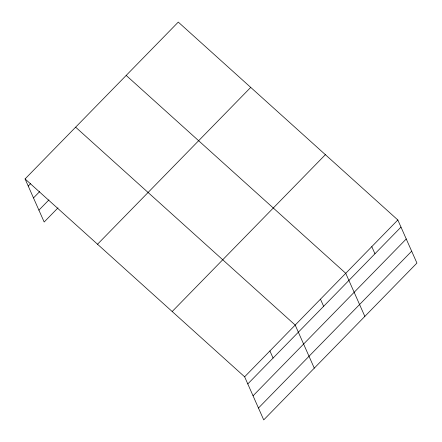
<?xml version="1.0" encoding="UTF-8"?>
<svg xmlns="http://www.w3.org/2000/svg" width="442" height="442" viewBox="0 0 442 442"><rect width="100%" height="100%" fill="white"/><g stroke="black" fill="none" stroke-linecap="round" stroke-linejoin="round"><path stroke-width="0.66" d="M25.072 178.933L178.275 22.1L397.833 219.983L416.928 263.067L263.725 419.9L244.636 376.816L25.072 178.933L44.167 222.017L57.996 207.862M28.233 186.06L30.614 183.618M33.493 197.928L39.692 191.579M38.907 210.154L48.924 199.9M97.527 244.233L250.73 87.4M172.181 311.516L325.378 154.678M244.636 376.816L397.833 219.983M247.791 383.943L400.993 227.105M253.051 395.805L406.248 238.973M258.471 408.032L411.668 251.2M126.185 75.422L345.743 273.305L364.838 316.389M75.632 127.18L295.19 325.058L314.284 368.147M371.788 246.642L374.949 253.769M320.467 299.184L323.627 306.306M269.913 350.937L273.073 358.064"/></g></svg>
